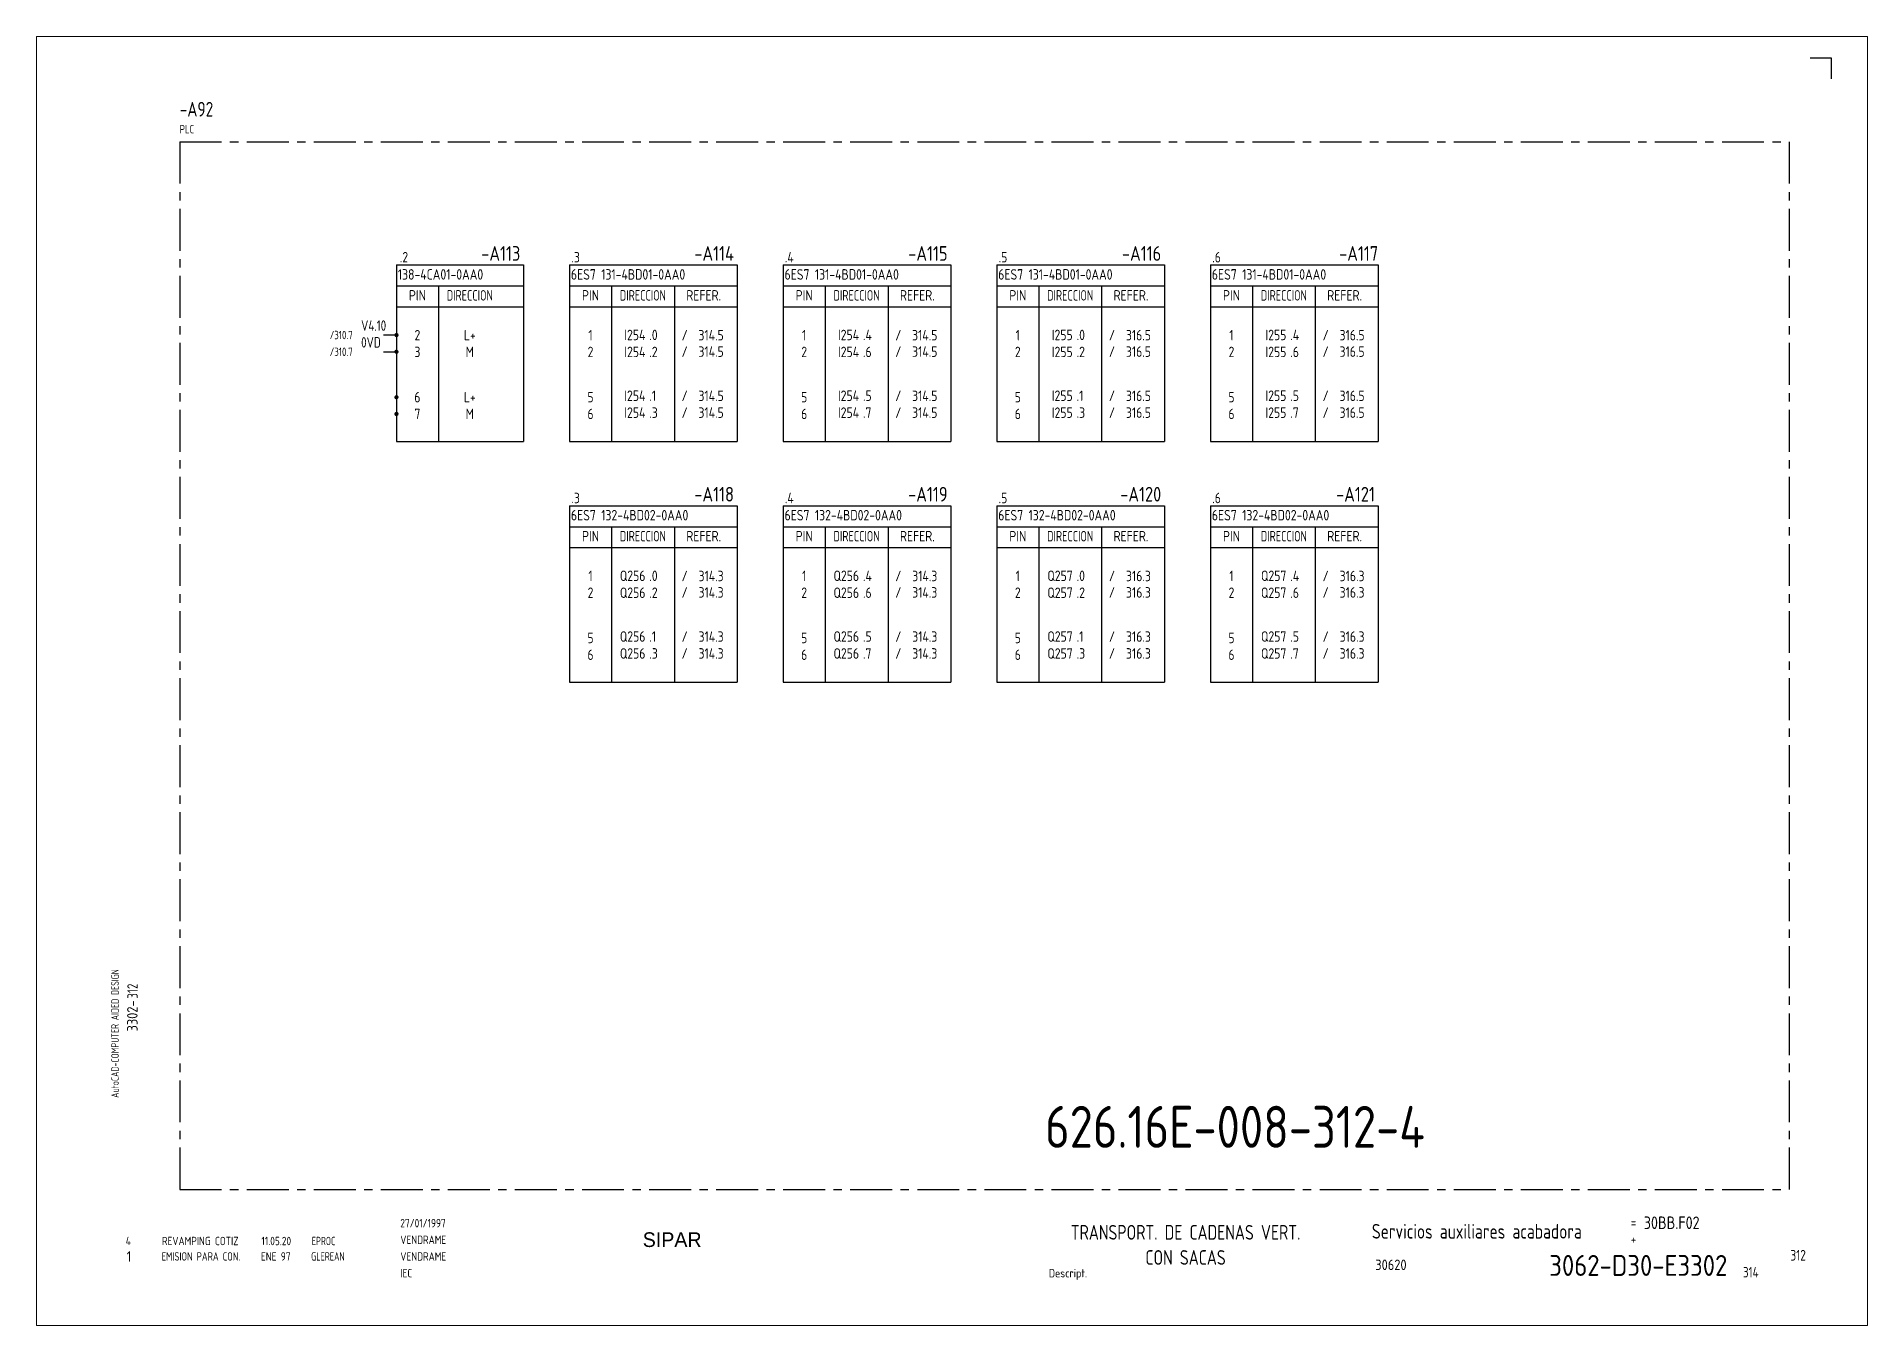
# Paper-space layout 'Presentación1' of a CAD drawing. Extents: x -8 to 429, y -6 to 302.
# The model-space entities are those that its viewports show. They can reach past a viewport. Long polylines and large blocks are cut down to what shows.
import ezdxf
from ezdxf.enums import TextEntityAlignment as Align

# ---------------------------------------------------------------- set-up
doc = ezdxf.new("R2010")
doc.units = 0
doc.header["$LTSCALE"] = 8
doc.header["$MEASUREMENT"] = 0
doc.linetypes.add('CENTER', pattern=[2, 1.25, -0.25, 0.25, -0.25])
doc.layers.get('0').update_dxf_attribs({"linetype": 'CONTINUOUS'})
doc.layers.add('CART', color=7, linetype='CONTINUOUS')
doc.styles.add('DIN', font='DIN', dxfattribs={"width": 0.85})
doc.styles.add('UNIV', font='UNIV')

# ---------------------------------------------------------------- blocks, each defined once
blk = doc.blocks.new('WB-FG100')
at = {"layer": 'CART', "color": 1}
for p, q in [((415, 297), (420, 297)), ((420, 297), (420, 292))]:
    blk.add_line(p, q, dxfattribs=at)
at = {"layer": 'CART', "color": 1, "style": 'DIN', "width": 0.8}
blk.add_text('AutoCAD-COMPUTER AIDED DESIGN', height=1.8, rotation=90, dxfattribs=at).set_placement((11.47, 48.84))
at = {"layer": 'CART', "color": 3, "style": 'DIN', "width": 0.8}
for s, p in [('=', (372.24, 17.91)), ('+', (372.24, 13.87))]:
    blk.add_text(s, height=2.5, dxfattribs=at).set_placement(p)
at = {"layer": 'CART', "color": 7, "style": 'DIN', "width": 0.9}
blk.add_attdef('FILE', text='', height=2.5, rotation=90, dxfattribs=at).set_placement((15.95, 68.38), align=Align.CENTER)
for tag, p in [('MOD-3', (13.92, 19)), ('MOD-2', (13.92, 15)), ('MOD-1', (13.92, 11)), ('NR.COMMESSA', (315, 9))]:
    blk.add_attdef(tag, text='', height=2.5, dxfattribs=at).set_placement(p, align=Align.MIDDLE)
at = {"layer": 'CART', "color": 7, "style": 'DIN'}
for tag, width, p in [('REV-3', 0.9, (21.66, 19)), ('DATA-3', 0.9, (45.37, 19)), ('NOME-3', 0.9, (57.37, 19)), ('REV-2', 0.9, (21.66, 15)), ('DATA-2', 0.9, (45.37, 15)), ('NOME-2', 0.9, (57.37, 15)), ('REV-1', 0.9, (21.66, 11)), ('DATA-1', 0.9, (45.37, 11)), ('NOME-1', 0.7, (57.37, 11))]:
    blk.add_attdef(tag, text='', height=2, dxfattribs=dict(at, width=width)).set_placement(p, align=Align.MIDDLE_LEFT)
at = {"layer": 'CART', "color": 7, "style": 'DIN', "width": 0.9}
for tag, p, height in [('DATA', (78.64, 17.94), 2), ('ESECUTORE', (78.64, 13.97), 2), ('CONTROLLORE', (78.64, 9.99), 2), ('NORMA', (78.64, 6.01), 2), ('SEGUE', (398.93, 5.65), 2.8)]:
    blk.add_attdef(tag, p, '', height=height, dxfattribs=at)
at = {"layer": 'CART', "color": 2, "style": 'DIN', "width": 0.9}
for tag, p in [('TITOLO-1/3', (266.5, 18.23)), ('TITOLO-1/2', (266.5, 15.73)), ('TITOLO-2/3', (266.5, 13.18)), ('TITOLO-3/3', (266.5, 8.13)), ('TITOLO-2/2', (266.5, 10.68))]:
    blk.add_attdef(tag, text='', height=3.5, dxfattribs=at).set_placement(p, align=Align.MIDDLE)
at = {"layer": 'CART', "color": 3, "style": 'DIN', "width": 0.9}
blk.add_attdef('ASSIEME', text='', height=3.5, dxfattribs=at).set_placement((334, 17), align=Align.MIDDLE)
at = {"layer": 'CART', "color": 3, "style": 'DIN', "width": 0.85}
for tag, p in [('=', (375.33, 16.63)), ('+', (375.33, 12.76))]:
    blk.add_attdef(tag, text='', height=3, dxfattribs=at).set_placement(p, align=Align.BOTTOM_LEFT)
at = {"layer": 'CART', "color": 2, "style": 'DIN', "width": 0.9}
blk.add_attdef('DISEGNO', text='', height=5, dxfattribs=at).set_placement((395.27, 6.35), align=Align.RIGHT)
at = {"layer": 'CART', "color": 3, "style": 'DIN', "width": 0.9}
blk.add_attdef('FOGLIO', text='', height=2.8, dxfattribs=at).set_placement((414.2, 9.56), align=Align.RIGHT)
at = {"layer": 'CART', "color": 1, "style": 'DIN', "width": 0.9}
blk.add_attdef('TIPOLOGIA', (233.37, 6), '', height=2, dxfattribs=at)

msp = doc.modelspace()

# ---------------------------------------------------------------- linework, layer by layer
at = {"color": 3, "linetype": 'CENTER'}
for p, q in [((596, 277), (980, 277)), ((596, 277), (596, 27)), ((980, 277), (980, 27)), ((596, 27), (980, 27))]:
    msp.add_line(p, q, dxfattribs=at)
at = {"color": 3}
for p, q in [((647.72, 247.59), (647.72, 205.46)), ((647.72, 247.59), (678.04, 247.59)), ((678.04, 247.59), (678.04, 205.46)), ((689.02, 247.59), (729.02, 247.59)), ((689.02, 247.59), (689.02, 205.46)), ((729.02, 247.59), (729.02, 205.46)), ((740, 247.59), (740, 205.46)), ((740, 247.59), (780, 247.59)), ((780, 247.59), (780, 205.46)), ((790.97, 247.59), (830.97, 247.59)), ((790.97, 247.59), (790.97, 205.46)), ((830.97, 247.59), (830.97, 205.46)), ((841.95, 247.59), (881.95, 247.59)), ((841.95, 247.59), (841.95, 205.46)), ((881.95, 247.59), (881.95, 205.46)), ((647.72, 242.59), (678.04, 242.59)), ((657.72, 242.59), (657.72, 205.46)), ((689.02, 242.59), (729.02, 242.59)), ((699.02, 242.59), (699.02, 205.46)), ((714.02, 242.59), (714.02, 205.46)), ((740, 242.59), (780, 242.59)), ((750, 242.59), (750, 205.46)), ((765, 242.59), (765, 205.46)), ((790.97, 242.59), (830.97, 242.59)), ((800.97, 242.59), (800.97, 205.46)), ((815.97, 242.59), (815.97, 205.46)), ((841.95, 242.59), (881.95, 242.59)), ((851.95, 242.59), (851.95, 205.46)), ((866.95, 242.59), (866.95, 205.46)), ((647.72, 237.59), (678.04, 237.59)), ((689.02, 237.59), (729.02, 237.59)), ((740, 237.59), (780, 237.59)), ((790.97, 237.59), (830.97, 237.59)), ((841.95, 237.59), (881.95, 237.59)), ((647.72, 205.46), (678.04, 205.46)), ((689.02, 205.46), (729.02, 205.46)), ((740, 205.46), (780, 205.46)), ((790.97, 205.46), (830.97, 205.46)), ((841.95, 205.46), (881.95, 205.46)), ((689.02, 190.13), (689.02, 148)), ((689.02, 190.13), (729.02, 190.13)), ((729.02, 190.13), (729.02, 148)), ((740, 190.13), (780, 190.13)), ((740, 190.13), (740, 148)), ((780, 190.13), (780, 148)), ((790.97, 190.13), (830.97, 190.13)), ((790.97, 190.13), (790.97, 148)), ((830.97, 190.13), (830.97, 148)), ((841.95, 190.13), (881.95, 190.13)), ((841.95, 190.13), (841.95, 148)), ((881.95, 190.13), (881.95, 148)), ((689.02, 185.13), (729.02, 185.13)), ((699.02, 185.13), (699.02, 148)), ((714.02, 185.13), (714.02, 148)), ((740, 185.13), (780, 185.13)), ((750, 185.13), (750, 148)), ((765, 185.13), (765, 148)), ((790.97, 185.13), (830.97, 185.13)), ((800.97, 185.13), (800.97, 148)), ((815.97, 185.13), (815.97, 148)), ((841.95, 185.13), (881.95, 185.13)), ((851.95, 185.13), (851.95, 148)), ((866.95, 185.13), (866.95, 148)), ((689.02, 180.13), (729.02, 180.13)), ((740, 180.13), (780, 180.13)), ((790.97, 180.13), (830.97, 180.13)), ((841.95, 180.13), (881.95, 180.13)), ((689.02, 148), (729.02, 148)), ((740, 148), (780, 148)), ((790.97, 148), (830.97, 148)), ((841.95, 148), (881.95, 148))]:
    msp.add_line(p, q, dxfattribs=at)
for p, q in [((647.72, 230.87), (644.6, 230.87)), ((644.6, 226.87), (647.72, 226.87))]:
    msp.add_line(p, q)
at = {"linetype": 'Continuous', "const_width": 0.5}
for points in [[(647.47, 230.87, 1), (647.97, 230.87, 1)], [(647.47, 226.87, 1), (647.97, 226.87, 1)], [(647.47, 216.03, 1), (647.97, 216.03, 1)], [(647.47, 212.03, 1), (647.97, 212.03, 1)]]:
    msp.add_lwpolyline(points, format="xyb", close=True, dxfattribs=at)

# ---------------------------------------------------------------- block references
at = {"layer": 'CART'}
ref = msp.add_blockref('WB-FG100', (570, 0), dxfattribs=at)
ref.add_attrib('TIPOLOGIA', 'Descript.', (803.37, 6), dxfattribs={"color": 1, "height": 2, "style": 'DIN', "width": 0.9})
ref.add_attrib('ASSIEME', 'Servicios auxiliares acabadora', dxfattribs={"color": 3, "height": 3.5, "style": 'DIN', "width": 0.8}).set_placement((905.5, 17), align=Align.MIDDLE)
ref.add_attrib('=', '30BB.F02', dxfattribs={"color": 3, "height": 3, "style": 'DIN', "width": 0.85}).set_placement((945.33, 16.63), align=Align.BOTTOM_LEFT)
ref.add_attrib('NR.COMMESSA', '30620', dxfattribs={"color": 7, "height": 2.5, "style": 'DIN', "width": 0.9}).set_placement((885, 9), align=Align.MIDDLE)
ref.add_attrib('DISEGNO', '3062-D30-E3302', dxfattribs={"color": 2, "height": 5, "style": 'DIN', "width": 0.9}).set_placement((965.27, 6.35), align=Align.RIGHT)
ref.add_attrib('DATA', '27/01/1997', (648.64, 17.94), dxfattribs={"color": 7, "height": 2, "style": 'DIN', "width": 0.85})
ref.add_attrib('ESECUTORE', 'VENDRAME', (648.64, 13.97), dxfattribs={"color": 7, "height": 2, "style": 'DIN', "width": 0.85})
ref.add_attrib('CONTROLLORE', 'VENDRAME', (648.64, 9.99), dxfattribs={"color": 7, "height": 2, "style": 'DIN', "width": 0.85})
ref.add_attrib('NORMA', 'IEC', (648.64, 6.01), dxfattribs={"color": 7, "height": 2, "style": 'DIN', "width": 0.85})
ref.add_attrib('MOD-1', '1', dxfattribs={"color": 7, "height": 2.5, "style": 'DIN', "width": 0.9}).set_placement((583.92, 11), align=Align.MIDDLE)
ref.add_attrib('REV-1', 'EMISION PARA CON.', dxfattribs={"color": 7, "height": 2, "style": 'DIN', "width": 0.8}).set_placement((591.66, 11), align=Align.MIDDLE_LEFT)
ref.add_attrib('DATA-1', 'ENE 97', dxfattribs={"color": 7, "height": 2, "style": 'DIN', "width": 0.85}).set_placement((615.37, 11), align=Align.MIDDLE_LEFT)
ref.add_attrib('NOME-1', 'GLEREAN', dxfattribs={"color": 7, "height": 2, "style": 'DIN', "width": 0.7}).set_placement((627.37, 11), align=Align.MIDDLE_LEFT)
ref.add_attrib('FILE', '3302-', dxfattribs={"color": 7, "height": 2.5, "rotation": 90, "style": 'DIN', "width": 0.9}).set_placement((585.95, 68.38), align=Align.CENTER)

# ---------------------------------------------------------------- texts
at = {"color": 3, "style": 'DIN', "width": 0.8}
msp.add_text('-A92', height=3.5, dxfattribs=at).set_placement((596, 283))
at = {"style": 'DIN'}
for s, height, width, p in [('PLC', 2, 0.8, (596, 279)), ('138-4CA01-0AA0', 2.5, 0.85, (648.05, 244.09)), ('6ES7 131-4BD01-0AA0', 2.5, 0.85, (689.34, 244.09)), ('6ES7 131-4BD01-0AA0', 2.5, 0.85, (740.32, 244.09)), ('6ES7 131-4BD01-0AA0', 2.5, 0.85, (791.3, 244.09)), ('6ES7 131-4BD01-0AA0', 2.5, 0.85, (842.27, 244.09)), ('V4.10', 2.5, 0.8, (639.29, 231.87)), ('.0', 2.5, 0.85, (708.05, 229.64)), ('.4', 2.5, 0.85, (759.03, 229.64)), ('.0', 2.5, 0.85, (810.01, 229.64)), ('.4', 2.5, 0.85, (860.99, 229.64)), ('0VD', 2.5, 0.8, (639.29, 227.87)), ('.2', 2.5, 0.85, (708.05, 225.59)), ('.6', 2.5, 0.85, (759.03, 225.59)), ('.2', 2.5, 0.85, (810.01, 225.59)), ('.6', 2.5, 0.85, (860.99, 225.59)), ('.1', 2.5, 0.85, (708.05, 215.14)), ('.5', 2.5, 0.85, (759.03, 215.14)), ('.1', 2.5, 0.85, (810.01, 215.14)), ('.5', 2.5, 0.85, (860.99, 215.14)), ('.3', 2.5, 0.85, (708.05, 211.1)), ('.7', 2.5, 0.85, (759.03, 211.1)), ('.3', 2.5, 0.85, (810.01, 211.1)), ('.7', 2.5, 0.85, (860.99, 211.1)), ('6ES7 132-4BD02-0AA0', 2.5, 0.85, (689.34, 186.63)), ('6ES7 132-4BD02-0AA0', 2.5, 0.85, (740.32, 186.63)), ('6ES7 132-4BD02-0AA0', 2.5, 0.85, (791.3, 186.63)), ('6ES7 132-4BD02-0AA0', 2.5, 0.85, (842.27, 186.63)), ('.0', 2.5, 0.85, (708.05, 172.17)), ('.2', 2.5, 0.85, (708.05, 168.13)), ('.4', 2.5, 0.85, (759.03, 172.17)), ('.6', 2.5, 0.85, (759.03, 168.13)), ('.0', 2.5, 0.85, (810.01, 172.17)), ('.2', 2.5, 0.85, (810.01, 168.13)), ('.4', 2.5, 0.85, (860.99, 172.17)), ('.6', 2.5, 0.85, (860.99, 168.13)), ('.1', 2.5, 0.85, (708.05, 157.68)), ('.5', 2.5, 0.85, (759.03, 157.68)), ('.1', 2.5, 0.85, (810.01, 157.68)), ('.5', 2.5, 0.85, (860.99, 157.68)), ('.3', 2.5, 0.85, (708.05, 153.64)), ('.7', 2.5, 0.85, (759.03, 153.64)), ('.3', 2.5, 0.85, (810.01, 153.64)), ('.7', 2.5, 0.85, (860.99, 153.64)), ('314', 2.5, 0.8, (969, 6))]:
    msp.add_text(s, height=height, dxfattribs=dict(at, width=width)).set_placement(p)
at = {"style": 'DIN', "width": 0.85}
for s, p in [('.2', (649.51, 248.19)), ('.3', (690.47, 248.19)), ('.4', (741.45, 248.19)), ('.5', (792.43, 248.19)), ('.6', (843.4, 248.19)), ('PIN', (652.72, 239.09)), ('PIN', (694.02, 239.09)), ('REFER.', (721.02, 239.09)), ('PIN', (745, 239.09)), ('REFER.', (772, 239.09)), ('PIN', (795.97, 239.09)), ('REFER.', (822.97, 239.09)), ('PIN', (846.95, 239.09)), ('REFER.', (873.95, 239.09)), ('2', (652.72, 229.59)), ('L+', (665.22, 229.59)), ('1', (694.02, 229.59)), ('/', (716.48, 229.59)), ('314.5', (722.79, 229.59)), ('1', (745, 229.59)), ('/', (767.46, 229.59)), ('314.5', (773.77, 229.59)), ('1', (795.97, 229.59)), ('/', (818.44, 229.59)), ('316.5', (824.75, 229.59)), ('1', (846.95, 229.59)), ('/', (869.42, 229.59)), ('316.5', (875.73, 229.59)), ('3', (652.72, 225.59)), ('M', (665.22, 225.59)), ('2', (694.02, 225.59)), ('/', (716.48, 225.66)), ('314.5', (722.79, 225.66)), ('2', (745, 225.59)), ('/', (767.46, 225.66)), ('314.5', (773.77, 225.66)), ('2', (795.97, 225.59)), ('/', (818.44, 225.66)), ('316.5', (824.75, 225.66)), ('2', (846.95, 225.59)), ('/', (869.42, 225.66)), ('316.5', (875.73, 225.66)), ('6', (652.72, 214.8)), ('L+', (665.22, 214.8)), ('5', (694.02, 214.8)), ('/', (716.48, 215.12)), ('314.5', (722.79, 215.12)), ('5', (745, 214.8)), ('/', (767.46, 215.12)), ('314.5', (773.77, 215.12)), ('5', (795.97, 214.8)), ('/', (818.44, 215.12)), ('316.5', (824.75, 215.12)), ('5', (846.95, 214.8)), ('/', (869.42, 215.12)), ('316.5', (875.73, 215.12)), ('7', (652.72, 210.8)), ('M', (665.22, 210.8)), ('6', (694.02, 210.8)), ('/', (716.48, 211.1)), ('314.5', (722.79, 211.1)), ('6', (745, 210.8)), ('/', (767.46, 211.1)), ('314.5', (773.77, 211.1)), ('6', (795.97, 210.8)), ('/', (818.44, 211.1)), ('316.5', (824.75, 211.1)), ('6', (846.95, 210.8)), ('/', (869.42, 211.1)), ('316.5', (875.73, 211.1)), ('.3', (690.47, 190.73)), ('.4', (741.45, 190.73)), ('.5', (792.43, 190.73)), ('.6', (843.4, 190.73)), ('PIN', (694.02, 181.63)), ('REFER.', (721.02, 181.63)), ('PIN', (745, 181.63)), ('REFER.', (772, 181.63)), ('PIN', (795.97, 181.63)), ('REFER.', (822.97, 181.63)), ('PIN', (846.95, 181.63)), ('REFER.', (873.95, 181.63)), ('2', (694.02, 168.13)), ('1', (694.02, 172.13)), ('/', (716.48, 172.12)), ('/', (716.48, 168.2)), ('314.3', (722.79, 172.12)), ('314.3', (722.79, 168.2)), ('2', (745, 168.13)), ('1', (745, 172.13)), ('/', (767.46, 172.12)), ('/', (767.46, 168.2)), ('314.3', (773.77, 172.12)), ('314.3', (773.77, 168.2)), ('2', (795.97, 168.13)), ('1', (795.97, 172.13)), ('/', (818.44, 172.12)), ('/', (818.44, 168.2)), ('316.3', (824.75, 172.12)), ('316.3', (824.75, 168.2)), ('2', (846.95, 168.13)), ('1', (846.95, 172.13)), ('/', (869.42, 172.12)), ('/', (869.42, 168.2)), ('316.3', (875.73, 172.12)), ('316.3', (875.73, 168.2)), ('5', (694.02, 157.33)), ('/', (716.48, 157.66)), ('314.3', (722.79, 157.66)), ('5', (745, 157.33)), ('/', (767.46, 157.66)), ('314.3', (773.77, 157.66)), ('5', (795.97, 157.33)), ('/', (818.44, 157.66)), ('316.3', (824.75, 157.66)), ('5', (846.95, 157.33)), ('/', (869.42, 157.66)), ('316.3', (875.73, 157.66)), ('6', (694.02, 153.33)), ('/', (716.48, 153.64)), ('314.3', (722.79, 153.64)), ('6', (745, 153.33)), ('/', (767.46, 153.64)), ('314.3', (773.77, 153.64)), ('6', (795.97, 153.33)), ('/', (818.44, 153.64)), ('316.3', (824.75, 153.64)), ('6', (846.95, 153.33)), ('/', (869.42, 153.64)), ('316.3', (875.73, 153.64))]:
    msp.add_text(s, height=2.5, dxfattribs=at).set_placement(p, align=Align.CENTER)
at = {"color": 3, "style": 'DIN'}
for s, height, width, p in [('-A113', 3.5, 0.85, (677.27, 248.59)), ('-A114', 3.5, 0.85, (728.25, 248.59)), ('-A115', 3.5, 0.85, (779.22, 248.59)), ('-A116', 3.5, 0.85, (830.2, 248.59)), ('-A117', 3.5, 0.85, (881.95, 248.59)), ('-A118', 3.5, 0.85, (728.25, 191.13)), ('-A119', 3.5, 0.85, (779.22, 191.13)), ('-A120', 3.5, 0.85, (830.2, 191.13)), ('-A121', 3.5, 0.85, (881.18, 191.13)), ('312', 2.56, 0.8, (984, 10))]:
    msp.add_text(s, height=height, dxfattribs=dict(at, width=width)).set_placement(p, align=Align.RIGHT)
at = {"style": 'DIN', "width": 0.596129}
for p, p2 in [((659.72, 239.09), (670.72, 239.09)), ((701.02, 239.09), (712.02, 239.09)), ((752, 239.09), (763, 239.09)), ((802.97, 239.09), (813.97, 239.09)), ((853.95, 239.09), (864.95, 239.09)), ((701.02, 181.63), (712.02, 181.63)), ((752, 181.63), (763, 181.63)), ((802.97, 181.63), (813.97, 181.63)), ((853.95, 181.63), (864.95, 181.63))]:
    msp.add_text('DIRECCION', height=2.5, dxfattribs=at).set_placement(p, p2, align=Align.FIT)
at = {"style": 'DIN'}
for s, height, width, p in [('/310.7', 2, 0.8, (637.29, 229.87)), ('I254', 2.5, 0.85, (707.12, 229.64)), ('I254', 2.5, 0.85, (758.1, 229.64)), ('I255', 2.5, 0.85, (809.07, 229.64)), ('I255', 2.5, 0.85, (860.05, 229.64)), ('/310.7', 2, 0.8, (637.29, 225.87)), ('I254', 2.5, 0.85, (707.12, 225.59)), ('I254', 2.5, 0.85, (758.1, 225.59)), ('I255', 2.5, 0.85, (809.07, 225.59)), ('I255', 2.5, 0.85, (860.05, 225.59)), ('I254', 2.5, 0.85, (707.12, 215.14)), ('I254', 2.5, 0.85, (758.1, 215.14)), ('I255', 2.5, 0.85, (809.07, 215.14)), ('I255', 2.5, 0.85, (860.05, 215.14)), ('I254', 2.5, 0.85, (707.12, 211.1)), ('I254', 2.5, 0.85, (758.1, 211.1)), ('I255', 2.5, 0.85, (809.07, 211.1)), ('I255', 2.5, 0.85, (860.05, 211.1)), ('Q256', 2.5, 0.85, (707.12, 172.17)), ('Q256', 2.5, 0.85, (707.12, 168.13)), ('Q256', 2.5, 0.85, (758.1, 172.17)), ('Q256', 2.5, 0.85, (758.1, 168.13)), ('Q257', 2.5, 0.85, (809.07, 172.17)), ('Q257', 2.5, 0.85, (809.07, 168.13)), ('Q257', 2.5, 0.85, (860.05, 172.17)), ('Q257', 2.5, 0.85, (860.05, 168.13)), ('Q256', 2.5, 0.85, (707.12, 157.68)), ('Q256', 2.5, 0.85, (758.1, 157.68)), ('Q257', 2.5, 0.85, (809.07, 157.68)), ('Q257', 2.5, 0.85, (860.05, 157.68)), ('Q256', 2.5, 0.85, (707.12, 153.64)), ('Q256', 2.5, 0.85, (758.1, 153.64)), ('Q257', 2.5, 0.85, (809.07, 153.64)), ('Q257', 2.5, 0.85, (860.05, 153.64))]:
    msp.add_text(s, height=height, dxfattribs=dict(at, width=width)).set_placement(p, align=Align.RIGHT)
at = {"style": 'DIN', "width": 0.8}
msp.add_text('312', height=2.5, rotation=90, dxfattribs=at).set_placement((586, 72.5))
at = {"color": 3, "style": 'DIN', "width": 0.8}
for s, p in [('TRANSPORT. DE CADENAS VERT.', (836, 15)), ('CON SACAS', (836, 9))]:
    msp.add_text(s, height=3.5, dxfattribs=at).set_placement(p, align=Align.CENTER)
at = {"linetype": 'Continuous', "style": 'DIN'}
for s, width, p in [('4', 0.85, (583.12, 13.68)), ('REVAMPING COTIZ', 0.85, (591.75, 13.68)), ('11.05.20', 0.85, (615.5, 13.68)), ('EPROC', 0.7, (627.5, 13.68))]:
    msp.add_text(s, height=2, dxfattribs=dict(at, width=width)).set_placement(p)
at = {"color": 2, "insert": (802.47, 46.92), "char_height": 10, "width": 111.0411, "attachment_point": 1, "style": 'DIN'}
msp.add_mtext('626.16E-008-312-4', dxfattribs=at)
at = {"layer": 'CART', "color": 2, "linetype": 'Continuous', "style": 'UNIV'}
msp.add_text('SIPAR', height=3.5, dxfattribs=at).set_placement((713.5, 13.25), align=Align.CENTER)

psp = doc.layouts.new('Presentación1')

# ---------------------------------------------------------------- viewports
at = {"layer": '0', "linetype": 'Continuous'}
psp.add_viewport(center=(210.24, 148.26), size=(436.82, 307.5403), view_center_point=(780.27, 148.31), view_height=307.5404, dxfattribs=at)

doc.saveas('drawing.dxf')
